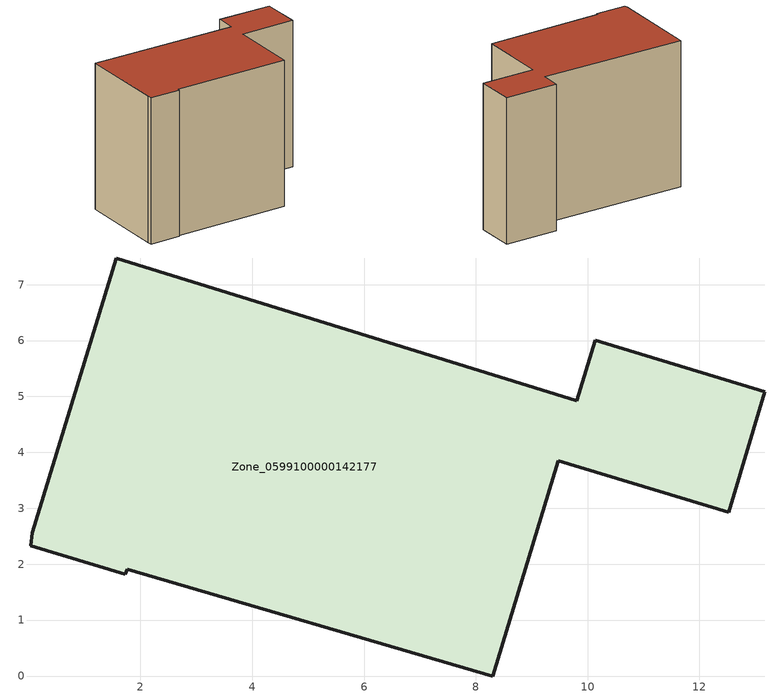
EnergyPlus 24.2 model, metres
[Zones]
Zone_0599100000142177
 floor ground (C_G): 0.04,2.33 0.07,2.56 1.57,7.48 9.81,4.93 10.14,6.01 13.17,5.08 12.52,2.93 9.47,3.85 8.3,0 1.76,1.91 1.73,1.82 z0
 wall outside (C_F): 9.47,3.85 12.52,2.93 13.17,5.08 10.14,6.01 9.81,4.93 1.57,7.48 0.07,2.56 0.04,2.33 1.73,1.82 1.76,1.91 8.3,0 9.47,3.85 z0:8.55
 roof outside (C_R): 0.07,2.56 0.04,2.33 1.73,1.82 1.76,1.91 8.3,0 9.47,3.85 12.52,2.93 13.17,5.08 10.14,6.01 9.81,4.93 1.57,7.48 z8.55
[BUILDING]
Pand.0599100000142177: North Axis=0; Terrain=City; Loads Convergence Tolerance Value=0.04; Temperature Convergence Tolerance Value=0.4; Solar Distribution=FullExterior; Maximum Number of Warmup Days=25; Minimum Number of Warmup Days=1
[Site:Location]
Rotterdam.The.Hague.AP_ZH_NLD Design_Conditions: Latitude=51.96; Longitude=4.45; Time Zone=1; Elevation=-4.5
[SITE:GROUNDTEMPERATURE:BUILDINGSURFACE]
18, 18, 18, 18, 18, 18, 18, 18, 18, 18, 18, 18
[MATERIAL] Thermal Absorptance=0.9; Solar Absorptance=0.7; Visible Absorptance=0.7
Name | Roughness | Thickness | Conductivity | Density | Specific Heat
G.TI.1975-1991 | MediumSmooth | 0.15 | 0.288461 | 540 | 1210
F.TI.1975-1991 | Rough | 0.3 | 0.230769 | 1920 | 840
R.TI.1975-1991 | MediumRough | 0.2 | 0.153846 | 1500 | 1000
[CONSTRUCTION]
C_G: G.TI.1975-1991
C_F: F.TI.1975-1991
C_R: R.TI.1975-1991
[ZONE]
Zone_0599100000142177: Type=1; Multiplier=1; Ceiling Height=Autocalculate; Volume=Autocalculate; Floor Area=autocalculate; Part of Total Floor Area=Yes
[ZONEINFILTRATION:DESIGNFLOWRATE]
Infil_Zone_0599100000142177: Zone or ZoneList or Space or SpaceList=Zone_0599100000142177; Schedule=AlwaysOn; Design Flow Rate Calculation Method=Flow/Area; Flow Rate per Floor Area=0.003; Constant Term Coefficient=1; Temperature Term Coefficient=0; Velocity Term Coefficient=0; Velocity Squared Term Coefficient=0
[HVACTEMPLATE:ZONE:IDEALLOADSAIRSYSTEM]
Zone_0599100000142177: Maximum Heating Supply Air Temperature=50; Minimum Cooling Supply Air Temperature=13; Maximum Heating Supply Air Humidity Ratio=0.0156; Minimum Cooling Supply Air Humidity Ratio=0.0077; Heating Limit=NoLimit; Cooling Limit=NoLimit; Dehumidification Control Type=ConstantSensibleHeatRatio; Cooling Sensible Heat Ratio=0.7; Dehumidification Setpoint=60; Humidification Control Type=None; Humidification Setpoint=30; Outdoor Air Method=None; Outdoor Air Flow Rate per Person=0.00944; Outdoor Air Flow Rate per Zone Floor Area=0; Outdoor Air Flow Rate per Zone=0; Demand Controlled Ventilation Type=None; Outdoor Air Economizer Type=NoEconomizer; Heat Recovery Type=None; Sensible Heat Recovery Effectiveness=0.7; Latent Heat Recovery Effectiveness=0.65
[ZONECONTROL:THERMOSTAT]
ThermostatControl_Zone_0599100000142177: Zone or ZoneList=Zone_0599100000142177; Control Type Schedule=DualSetpointControlType; Control 1=Thermostat_Zone_0599100000142177; Temperature Difference Between Cutout And Setpoint=0
[THERMOSTATSETPOINT:DUALSETPOINT]
Thermostat_Zone_0599100000142177: Heating Setpoint Temperature Schedule=HeatingSetpoint_Zone_0599100000142177; Cooling Setpoint Temperature Schedule=CoolingSetpoint_Zone_0599100000142177
[SCHEDULE:COMPACT]
HeatingSetpoint_Zone_0599100000142177: Through: 12/31, For: AllDays, Until: 24:00, 21
CoolingSetpoint_Zone_0599100000142177: Through: 12/31, For: AllDays, Until: 24:00, 24
DualSetpointControlType: Through: 12/31, For: AllDays, Until: 24:00, 4
AlwaysOn: Through: 12/31, For: AllDays, Until: 24:00, 1
